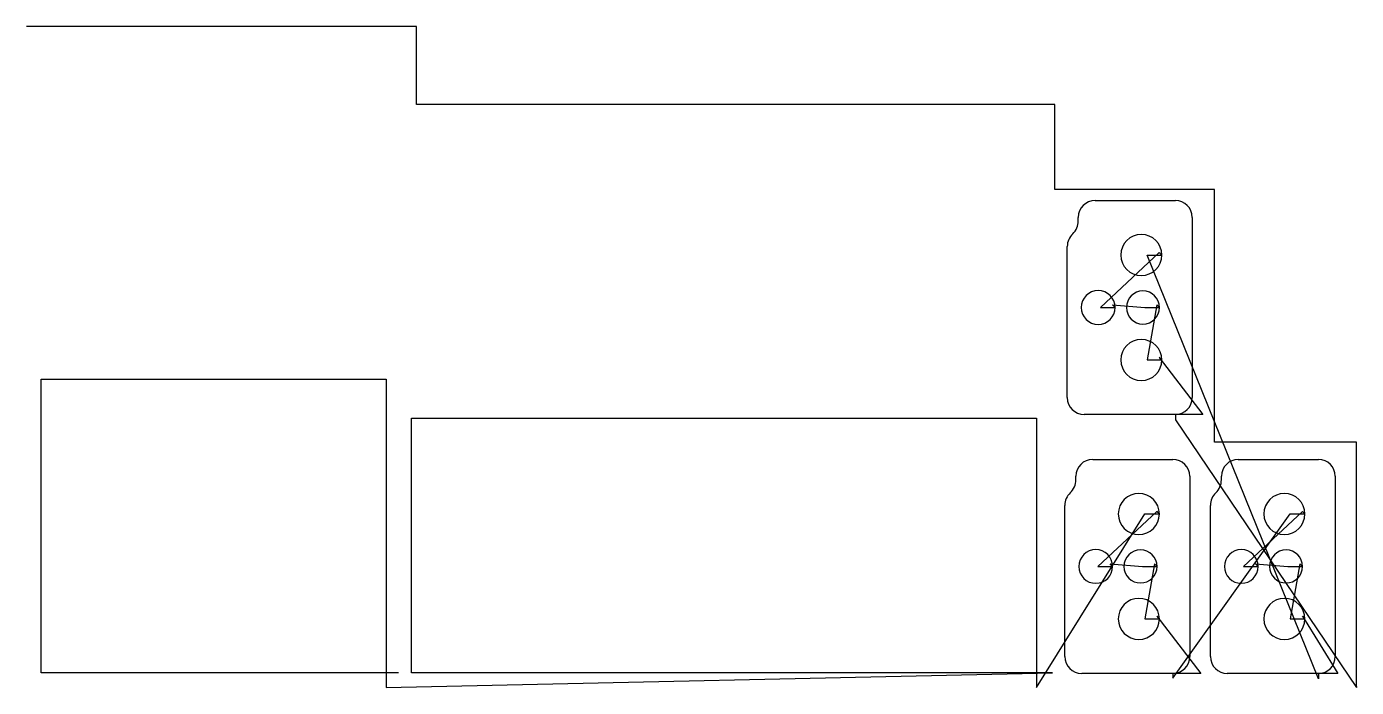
# Model space of a CAD drawing. Header units: metres. Extents: x 0 to 1812, y 0 to 900.
import ezdxf

# ---------------------------------------------------------------- set-up
doc = ezdxf.new("R2010")
doc.units = ezdxf.units.M

msp = doc.modelspace()

# ---------------------------------------------------------------- linework, layer by layer
at = {"layer": 'TOOL_0'}
for p, q in [((0.992, 900.082), (-0.008, 900.082)), ((531.074, 900.082), (0.992, 900.082)), ((531.074, 794.164), (531.074, 900.082)), ((1400.963, 794.164), (531.074, 794.164)), ((1400.963, 678.242), (1400.963, 794.164)), ((1618.438, 678.242), (1400.963, 678.242)), ((1618.438, 334.174), (1618.438, 678.242)), ((1455.76, 663.214), (1564.96, 663.214)), ((1432.76, 635.464), (1432.76, 640.214)), ((1587.96, 640.214), (1587.96, 394.714)), ((1417.76, 394.714), (1417.76, 600.607)), ((1543.039, 592.463), (1462.86, 517.464)), ((1759.905, 11.688), (1526.575, 588.927)), ((1526.575, 588.927), (1546.575, 588.927)), ((1546.575, 588.927), (1543.039, 592.463)), ((1462.86, 517.464), (1482.86, 517.464)), ((1482.86, 517.464), (1479.324, 521)), ((1479.324, 521), (1523.36, 517.464)), ((1523.36, 517.464), (1543.36, 517.464)), ((1539.824, 521), (1526.575, 446)), ((1543.36, 517.464), (1539.824, 521)), ((1526.575, 446), (1546.575, 446)), ((1546.575, 446), (1543.039, 449.536)), ((1543.039, 449.536), (1602.25, 371.714)), ((20, 20.001), (20, 420.001)), ((20, 420.001), (490, 420.001)), ((490, 420.001), (490, 20.001)), ((524.223, 20), (524.223, 366.5)), ((524.223, 366.5), (1375.723, 366.5)), ((1375.723, 366.5), (1375.723, 20)), ((1564.96, 371.714), (1440.76, 371.714)), ((1602.25, 371.714), (1564.96, 371.714)), ((1564.96, 371.714), (1564.96, 364.653)), ((1564.96, 364.653), (1811.625, 0.001)), ((1811.625, 334.174), (1618.438, 334.174)), ((1811.625, 1.001), (1811.625, 334.174)), ((1452.408, 310.501), (1561.608, 310.501)), ((1650.705, 310.502), (1759.905, 310.502)), ((1429.408, 282.751), (1429.408, 287.501)), ((1584.608, 287.501), (1584.608, 42.001)), ((1627.705, 282.752), (1627.705, 287.502)), ((1782.905, 287.502), (1782.905, 42.002)), ((1375.723, -0.001), (1523.227, 236.213)), ((1414.408, 42.001), (1414.408, 247.894)), ((1539.691, 239.749), (1459.511, 164.75)), ((1523.227, 236.213), (1543.227, 236.213)), ((1543.227, 236.213), (1539.691, 239.749)), ((1561.608, 12.593), (1721.524, 236.214)), ((1612.705, 42.002), (1612.705, 247.895)), ((1737.988, 239.75), (1657.808, 164.751)), ((1721.524, 236.214), (1741.524, 236.214)), ((1741.524, 236.214), (1737.988, 239.75)), ((1459.511, 164.75), (1479.511, 164.75)), ((1479.511, 164.75), (1475.975, 168.286)), ((1475.975, 168.286), (1520.01, 164.75)), ((1520.01, 164.75), (1540.01, 164.75)), ((1536.474, 168.286), (1523.224, 93.287)), ((1540.01, 164.75), (1536.474, 168.286)), ((1657.808, 164.751), (1677.808, 164.751)), ((1677.808, 164.751), (1674.272, 168.287)), ((1674.272, 168.287), (1718.307, 164.751)), ((1718.307, 164.751), (1738.307, 164.751)), ((1734.771, 168.287), (1721.521, 93.288)), ((1738.307, 164.751), (1734.771, 168.287)), ((1523.224, 93.287), (1543.224, 93.287)), ((1543.224, 93.287), (1539.688, 96.823)), ((1539.688, 96.823), (1599.64, 19.001)), ((1721.521, 93.288), (1741.521, 93.288)), ((1741.521, 93.288), (1737.985, 96.824)), ((1737.985, 96.824), (1786.319, 19.002)), ((490, 20.001), (20, 20.001)), ((506.505, 20.001), (490, 20.001)), ((490, 20.001), (490, 14.665)), ((490, -0.001), (1397.593, 20)), ((1375.723, 20), (524.223, 20)), ((1397.593, 20), (1375.723, 20)), ((1375.723, 20), (1375.723, 13.944)), ((1561.608, 19.001), (1437.408, 19.001)), ((1599.64, 19.001), (1561.608, 19.001)), ((1561.608, 19.001), (1561.608, 12.593)), ((1759.905, 19.002), (1635.705, 19.002)), ((1786.319, 19.002), (1759.905, 19.002)), ((1759.905, 19.002), (1759.905, 11.688)), ((490, 14.665), (490, -0.001)), ((1375.723, 13.944), (1375.723, -0.001)), ((1811.625, 0.001), (1811.625, 1.001)), ((1811.625, 1.001), (1811.625, 0.001)), ((1811.625, 0.001), (1811.625, 1.001))]:
    msp.add_line(p, q, dxfattribs=at)
for centre, radius, start, end in [((1455.76, 640.214), 23, 90, 180), ((1564.96, 640.214), 23, 0, 90), ((1408.36, 635.464), 24.4, 313.432373, 0), ((1441.36, 600.607), 23.6, 133.432455, 180), ((1518.575, 588.927), 28, 0, 180), ((1518.575, 588.927), 28, 180, 0), ((1459.86, 517.464), 23, 0, 180), ((1520.86, 517.464), 22.5, 0, 180), ((1459.86, 517.464), 23, 180, 0), ((1520.86, 517.464), 22.5, 180, 0), ((1518.575, 446), 28, 0, 180), ((1518.575, 446), 28, 180, 0), ((1440.76, 394.714), 23, 180, 270), ((1564.96, 394.714), 23, 270, 0), ((1452.408, 287.501), 23, 90, 180), ((1561.608, 287.501), 23, 0, 90), ((1650.705, 287.502), 23, 90, 180), ((1759.905, 287.502), 23, 0, 90), ((1405.008, 282.751), 24.4, 313.432373, 0), ((1603.305, 282.752), 24.4, 313.432373, 0), ((1438.008, 247.894), 23.6, 133.432455, 180), ((1515.227, 236.213), 28, 0, 180), ((1636.305, 247.895), 23.6, 133.432455, 180), ((1713.524, 236.214), 28, 0, 180), ((1515.227, 236.213), 28, 180, 0), ((1713.524, 236.214), 28, 180, 0), ((1456.511, 164.75), 23, 0, 180), ((1517.51, 164.75), 22.5, 0, 180), ((1654.808, 164.751), 23, 0, 180), ((1715.807, 164.751), 22.5, 0, 180), ((1456.511, 164.75), 23, 180, 0), ((1517.51, 164.75), 22.5, 180, 0), ((1654.808, 164.751), 23, 180, 0), ((1715.807, 164.751), 22.5, 180, 0), ((1515.224, 93.287), 28, 0, 180), ((1713.521, 93.288), 28, 0, 180), ((1515.224, 93.287), 28, 180, 0), ((1713.521, 93.288), 28, 180, 0), ((1437.408, 42.001), 23, 180, 270), ((1561.608, 42.001), 23, 270, 0), ((1635.705, 42.002), 23, 180, 270), ((1759.905, 42.002), 23, 270, 0)]:
    msp.add_arc(centre, radius, start, end, dxfattribs=at)

doc.saveas('drawing.dxf')
